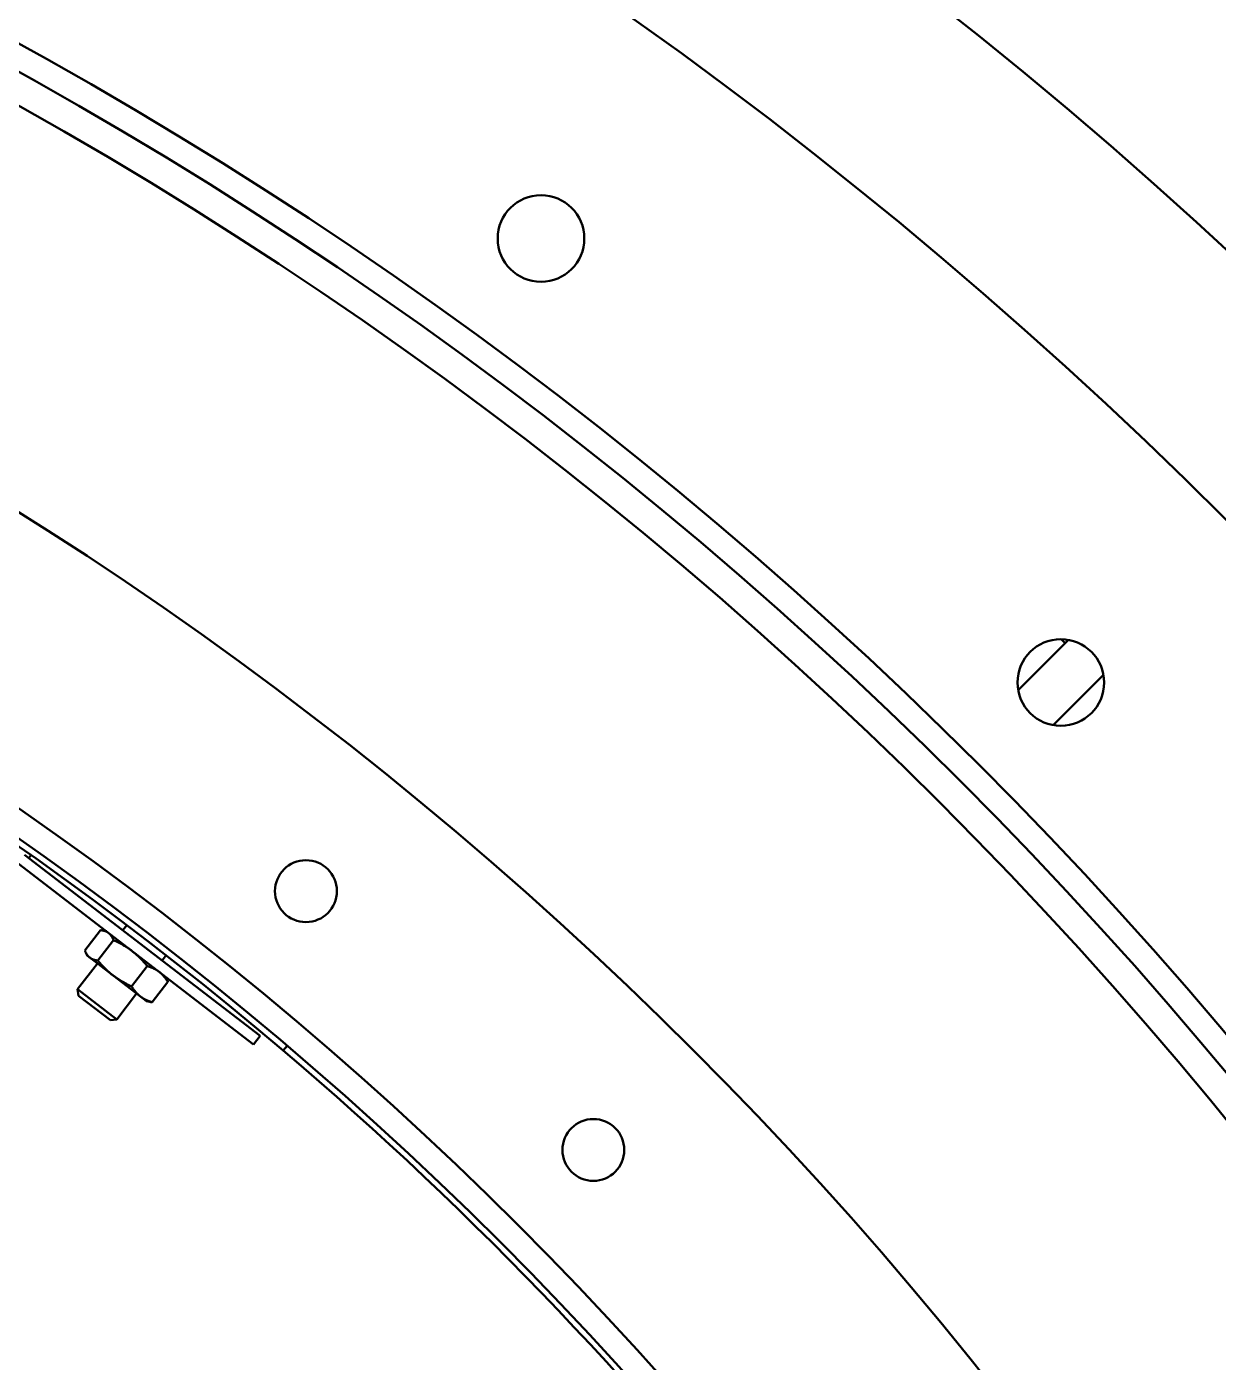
# Model space of a CAD drawing. Header units: inches. Extents: x 11 to 1621, y 11 to 1332.
# Drawn here: x 1267.86 to 1279.9, y 382.63 to 396.12 of the extents above; entities that cross this region are included whole.
import ezdxf

# ---------------------------------------------------------------- set-up
doc = ezdxf.new("R2010")
doc.units = ezdxf.units.IN
doc.header["$LTSCALE"] = 48
doc.header["$MEASUREMENT"] = 0
doc.layers.add('Visible (ANSI)', color=7, linetype='Continuous', lineweight=50)

msp = doc.modelspace()

# ---------------------------------------------------------------- linework, layer by layer
at = {"layer": 'Visible (ANSI)'}
for p, q in [((1278.386777, 389.923586), (1277.879025, 389.415834)), ((1278.353872, 389.890681), (1278.314142, 389.93041)), ((1278.232578, 389.06228), (1278.740331, 389.570033)), ((1270.223493, 385.924952), (1267.843433, 387.751236)), ((1267.885675, 387.718822), (1267.907568, 387.749869)), ((1267.907568, 387.749869), (1267.885675, 387.718822)), ((1267.907568, 387.749869), (1267.885675, 387.718822)), ((1270.156894, 385.838159), (1267.776834, 387.664443)), ((1268.875476, 387.042871), (1268.835124, 386.990284)), ((1268.609803, 386.991186), (1268.452197, 386.785789)), ((1268.741267, 386.89031), (1268.583661, 386.684913)), ((1268.669357, 386.979586), (1268.636074, 386.986965)), ((1268.478814, 386.731267), (1268.463073, 386.761506)), ((1268.577983, 386.655172), (1268.377897, 386.394413)), ((1268.478814, 386.731267), (1268.501461, 386.71389)), ((1268.501461, 386.71389), (1268.737489, 386.532778)), ((1269.08186, 386.628963), (1268.924254, 386.423567)), ((1269.272152, 386.73849), (1269.231801, 386.685903)), ((1268.737489, 386.532778), (1269.01235, 386.32187)), ((1269.264372, 386.523015), (1269.280113, 386.492776)), ((1268.377897, 386.394413), (1268.774573, 386.090033)), ((1268.38747, 386.329374), (1268.377897, 386.394413)), ((1268.97466, 386.350791), (1268.774573, 386.090033)), ((1269.290989, 386.468493), (1269.133383, 386.263097)), ((1268.709272, 386.082446), (1268.38747, 386.329374)), ((1269.01235, 386.32187), (1269.073829, 386.274696)), ((1269.073829, 386.274696), (1269.107112, 386.267317)), ((1268.709272, 386.082446), (1268.774573, 386.090033)), ((1270.223493, 385.924952), (1270.156894, 385.838159)), ((1270.455335, 385.776454), (1270.495784, 385.824099))]:
    msp.add_line(p, q, dxfattribs=at)
for centre, radius in [((1247.196979, 358.380235), 48.3125), ((1247.196979, 358.380235), 46.34375), ((1247.196979, 358.380235), 42.829288), ((1247.196979, 358.380235), 42.579288), ((1247.196979, 358.380235), 42.279288), ((1247.196979, 358.380235), 38.75), ((1247.196979, 358.380235), 36.25), ((1247.196979, 358.380235), 36), ((1273.059531, 393.976983), 0.4375), ((1278.309678, 389.492933), 0.4375), ((1270.685, 387.385525), 0.3125), ((1273.588209, 384.771464), 0.3125)]:
    msp.add_circle(centre, radius, dxfattribs=at)
for radius, start, end in [(50.625, 46.945601, 54.5628914), (35.9375, 49.67, 85.33), (35.9375, 25.33, 49.67)]:
    msp.add_arc((1247.196979, 358.380235), radius, start, end, dxfattribs=at)
msp.add_open_spline([(1283.169942, 395.871424), (1282.786393, 396.328523), (1282.398321, 396.787884), (1281.734841, 397.501835), (1281.465662, 397.76994), (1280.930716, 398.264984), (1280.66746, 398.495037), (1280.072, 399.0124), (1279.738315, 399.30025), (1279.241392, 399.76155), (1279.075682, 399.920975), (1278.706313, 400.296328), (1278.503775, 400.516294), (1278.164633, 400.920846), (1278.025467, 401.098059), (1277.818899, 401.382503), (1277.748923, 401.482817), (1277.68038, 401.585283)], degree=3, knots=[0, 0, 0, 0, 4.551940589, 4.551940589, 7.579455906, 7.579455906, 10.382229151, 10.382229151, 13.854633575, 13.854633575, 15.605620979, 15.605620979, 17.803944484, 17.803944484, 19.385976733, 19.385976733, 20.214816848, 20.214816848, 20.214816848, 20.214816848], dxfattribs=at)
for points, weights in [([(1268.692003, 386.962209), (1268.661497, 386.985617), (1268.609803, 386.991186)], [1, 1.0379548493, 1]), ([(1268.741267, 386.89031), (1268.722509, 386.938801), (1268.692003, 386.962209)], [1, 1.0379548493, 1]), ([(1268.928032, 386.781098), (1268.848997, 386.841744), (1268.741267, 386.89031)], [1, 1.0379548493, 1]), ([(1268.452197, 386.785789), (1268.470954, 386.737298), (1268.501461, 386.71389)], [1, 1.0379548493, 1]), ([(1269.08186, 386.628963), (1269.007067, 386.720452), (1268.928032, 386.781098)], [1, 1.0379548493, 1]), ([(1268.501461, 386.71389), (1268.531967, 386.690481), (1268.583661, 386.684913)], [1, 1.0379548493, 1]), ([(1268.583661, 386.684913), (1268.658454, 386.593424), (1268.737489, 386.532778)], [1, 1.0379548493, 1]), ([(1269.202893, 386.57019), (1269.154364, 386.607427), (1269.08186, 386.628963)], [1, 1.0379548493, 1]), ([(1268.737489, 386.532778), (1268.816524, 386.472133), (1268.924254, 386.423567)], [1, 1.0379548493, 1]), ([(1269.290989, 386.468493), (1269.251421, 386.532952), (1269.202893, 386.57019)], [1, 1.0379548493, 1]), ([(1269.280113, 386.492776), (1269.285884, 386.48169), (1269.290989, 386.468493)], [1.01477953359, 1.01005189042, 1]), ([(1268.924254, 386.423567), (1268.963822, 386.359107), (1269.01235, 386.32187)], [1, 1.0379548493, 1]), ([(1269.01235, 386.32187), (1269.060879, 386.284633), (1269.133383, 386.263097)], [1, 1.0379548493, 1]), ([(1269.133383, 386.263097), (1269.119314, 386.264612), (1269.107112, 386.267317)], [1, 1.01005189042, 1.01477953359])]:
    msp.add_rational_spline(points, weights, degree=2, dxfattribs=at)

doc.saveas('drawing.dxf')
